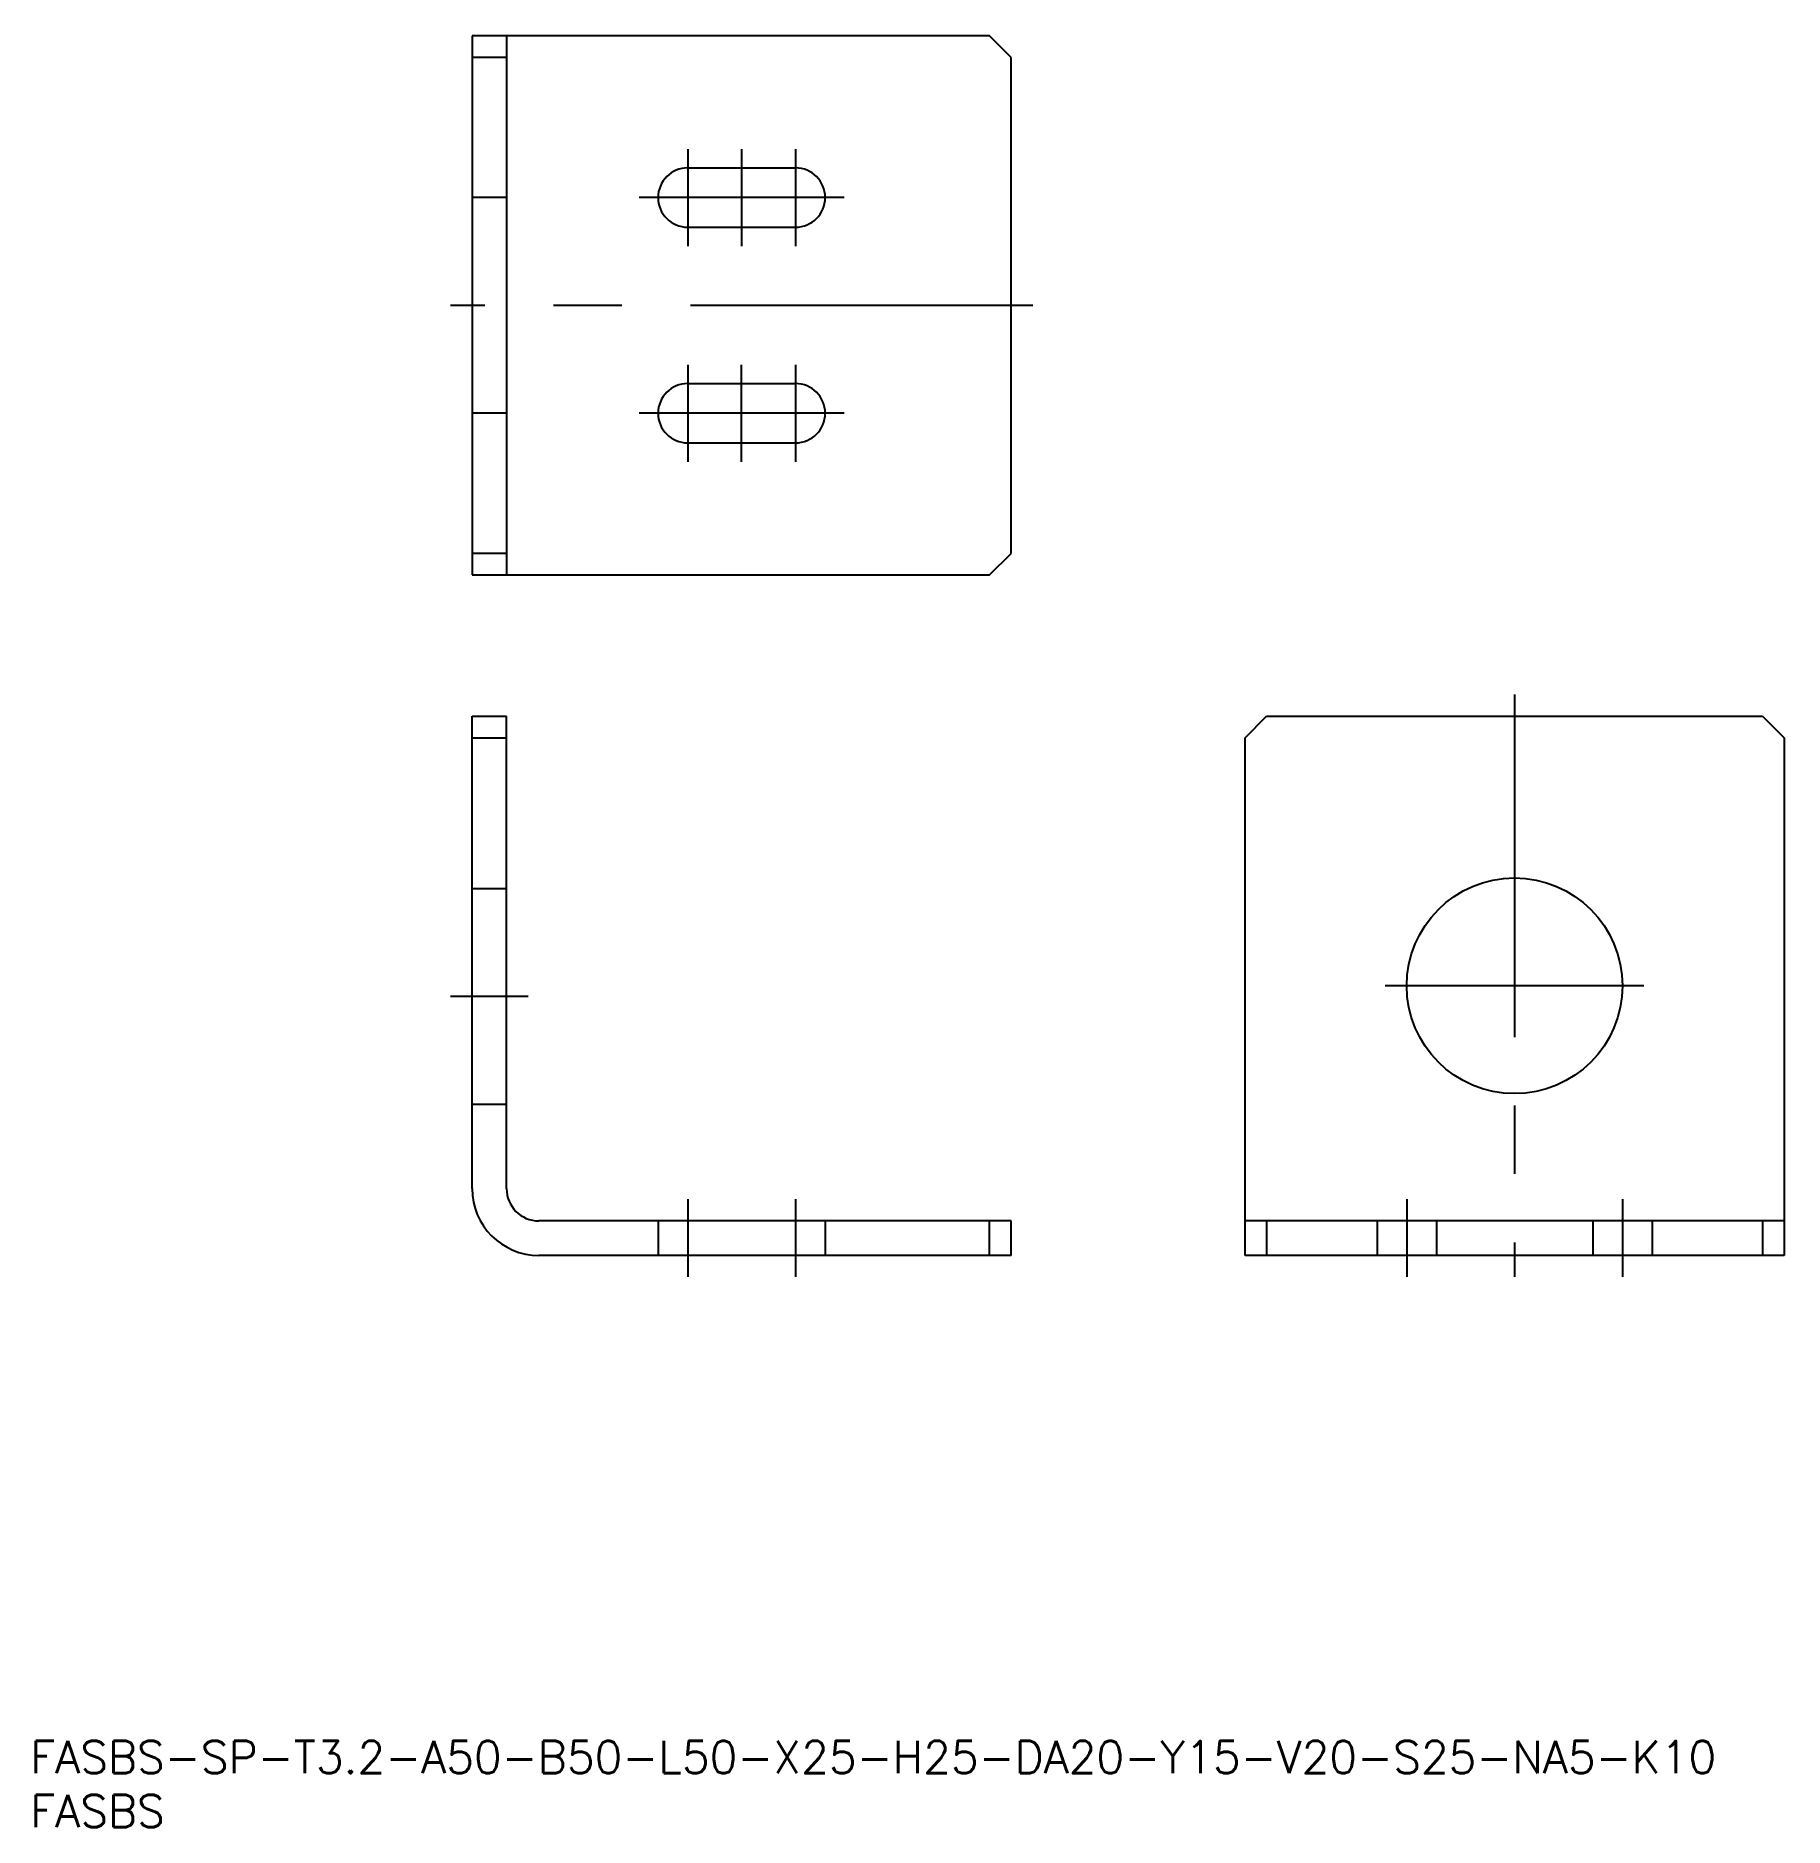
# Model space of a CAD drawing. Extents: x 1 to 163, y 0 to 166.
import ezdxf

# ---------------------------------------------------------------- set-up
doc = ezdxf.new("R2010")
doc.units = 0
doc.linetypes.add('CENTER', pattern=[50.8, 31.75, -6.35, 6.35, -6.35])
doc.linetypes.add('DASHED', pattern=[19.05, 12.7, -6.35])
doc.layers.get('0').update_dxf_attribs({"linetype": 'CONTINUOUS'})
doc.layers.add('CENTER', color=1, linetype='CENTER')
doc.styles.get("Standard").update_dxf_attribs({"font": 'txt.shx', "height": 3, "bigfont": 'bigfont.shx'})

# ---------------------------------------------------------------- blocks, each defined once
blk = doc.blocks.new('*U1')
at = {"color": 7, "linetype": 'CONTINUOUS'}
blk.add_text('FASBS-SP-T3.2-A50-B50-L50-X25-H25-DA20-Y15-V20-S25-NA5-K10', height=3, dxfattribs=at).set_placement((0, 5))
blk = doc.blocks.new('*U2')
at = {"color": 7, "linetype": 'CONTINUOUS'}
blk.add_text('FASBS', height=3, dxfattribs=at).set_placement((0, 0))

msp = doc.modelspace()

# ---------------------------------------------------------------- linework, layer by layer
at = {"color": 7, "linetype": 'CONTINUOUS'}
for p, q in [((88.964051, 166.125138), (40.964051, 166.125138)), ((40.964051, 166.125138), (40.964051, 116.125138)), ((44.164051, 166.125138), (44.164051, 116.125138)), ((90.964051, 164.125138), (88.964051, 166.125138)), ((44.164051, 164.125138), (40.964051, 164.125138)), ((90.964051, 118.125138), (90.964051, 164.125138)), ((60.964051, 153.875138), (70.964051, 153.875138)), ((60.964051, 148.375138), (70.964051, 148.375138)), ((60.964051, 133.875138), (70.964051, 133.875138)), ((60.964051, 128.375138), (70.964051, 128.375138)), ((44.164051, 118.125138), (40.964051, 118.125138)), ((88.964051, 116.125138), (90.964051, 118.125138)), ((40.964051, 116.125138), (88.964051, 116.125138)), ((40.964051, 59.226256), (40.964051, 103.026256)), ((40.964051, 103.026256), (44.164051, 103.026256)), ((44.164051, 59.226256), (44.164051, 103.026256)), ((112.646998, 101.026256), (114.646998, 103.026256)), ((114.646998, 103.026256), (160.646998, 103.026256)), ((160.646998, 103.026256), (162.646998, 101.026256)), ((40.964051, 101.026256), (44.164051, 101.026256)), ((112.646998, 53.026256), (112.646998, 101.026256)), ((162.646998, 101.026256), (162.646998, 53.026256)), ((90.964051, 56.226256), (47.164051, 56.226256)), ((88.964051, 53.026256), (88.964051, 56.226256)), ((90.964051, 53.026256), (90.964051, 56.226256)), ((162.646998, 56.226256), (112.646998, 56.226256)), ((114.646998, 56.226256), (114.646998, 53.026256)), ((160.646998, 56.226256), (160.646998, 53.026256)), ((90.964051, 53.026256), (47.164051, 53.026256)), ((162.646998, 53.026256), (112.646998, 53.026256))]:
    msp.add_line(p, q, dxfattribs=at)
at = {"color": 3, "linetype": 'DASHED'}
for p, q in [((44.164051, 151.125138), (40.964051, 151.125138)), ((44.164051, 131.125138), (40.964051, 131.125138)), ((44.164051, 87.026256), (40.964051, 87.026256)), ((44.164051, 67.026256), (40.964051, 67.026256)), ((58.214051, 56.226256), (58.214051, 53.026256)), ((73.714051, 56.226256), (73.714051, 53.026256)), ((124.896998, 56.226256), (124.896998, 53.026256)), ((130.396998, 56.226256), (130.396998, 53.026256)), ((144.896998, 56.226256), (144.896998, 53.026256)), ((150.396998, 56.226256), (150.396998, 53.026256))]:
    msp.add_line(p, q, dxfattribs=at)
at = {"color": 7, "linetype": 'CONTINUOUS'}
msp.add_circle((137.646998, 78.026256), 10, dxfattribs=at)
for radius in [6.2, 3]:
    msp.add_arc((47.164051, 59.226256), radius, 180, 270, dxfattribs=at)
at = {"layer": 'CENTER', "color": 1, "linetype": 'CENTER'}
for p, q in [((60.964051, 155.625138), (60.964051, 146.625138)), ((65.964051, 155.625138), (65.964051, 146.625138)), ((70.964051, 155.625138), (70.964051, 146.625138)), ((75.464051, 151.125138), (56.464051, 151.125138)), ((92.964051, 141.125138), (38.964051, 141.125138)), ((60.964051, 135.625138), (60.964051, 126.625138)), ((65.964051, 126.625138), (65.964051, 135.625138)), ((70.964051, 135.625138), (70.964051, 126.625138)), ((75.464051, 131.125138), (56.464051, 131.125138)), ((137.646998, 105.026256), (137.646998, 51.026256)), ((46.164051, 77.026256), (38.964051, 77.026256)), ((149.646998, 78.026256), (125.646998, 78.026256)), ((60.964051, 58.226256), (60.964051, 51.026256)), ((70.964051, 58.226256), (70.964051, 51.026256)), ((127.646998, 58.226256), (127.646998, 51.026256)), ((147.646998, 58.226256), (147.646998, 51.026256))]:
    msp.add_line(p, q, dxfattribs=at)
at = {"layer": 'CENTER', "color": 7, "linetype": 'CONTINUOUS'}
for centre, start, end in [((60.964051, 151.125138), 90, 270), ((70.964051, 151.125138), 270, 90), ((60.964051, 131.125138), 90, 270), ((70.964051, 131.125138), 270, 90)]:
    msp.add_arc(centre, 2.75, start, end, dxfattribs=at)

# ---------------------------------------------------------------- block references
for name in ['*U1', '*U2']:
    msp.add_blockref(name, (0, 0), dxfattribs=at)

doc.saveas('drawing.dxf')
